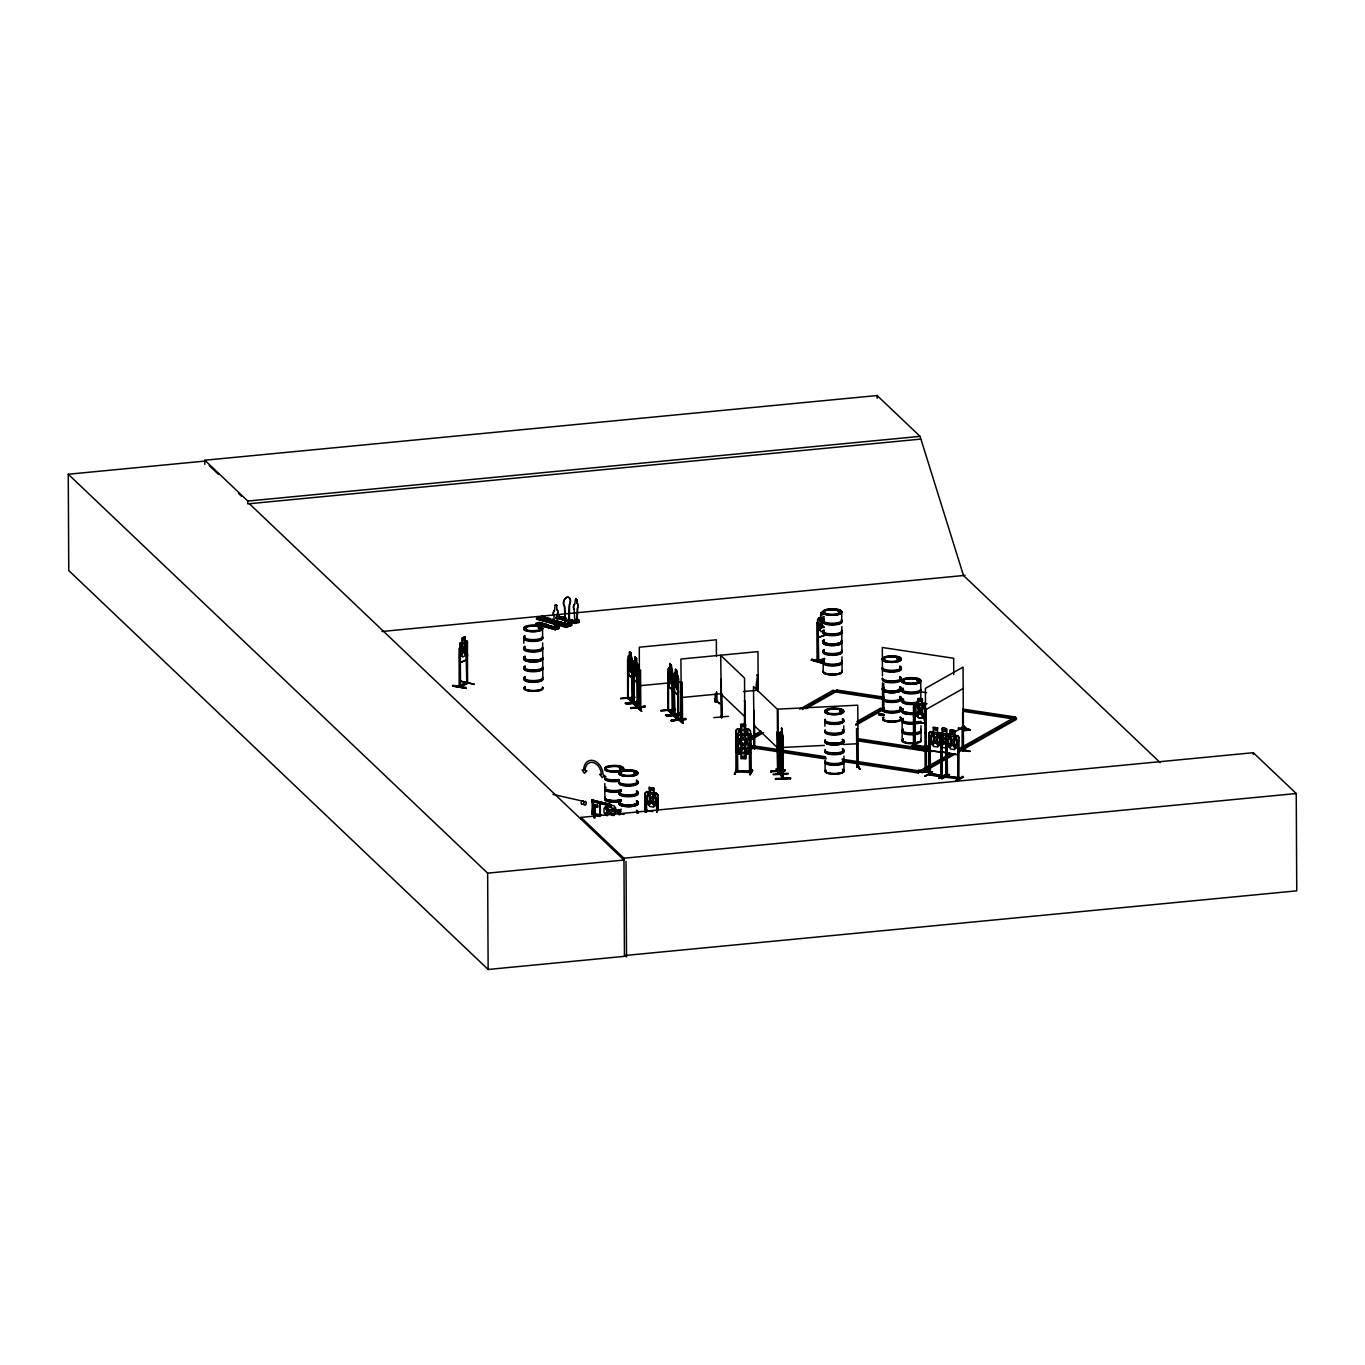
<?xml version="1.0" encoding="UTF-8"?>
<svg xmlns="http://www.w3.org/2000/svg" width="1365" height="1365" viewBox="0 0 1365 1365"><rect width="100%" height="100%" fill="white"/><g stroke="black" fill="none" stroke-linecap="round" stroke-linejoin="round"><path stroke-width="1.5" d="M568.932 623.583L565.246 624.607L564.428 606.265A5.033 3.327 -74.6 0 1 564.393 599.457A5.033 3.327 -74.6 0 1 569.29 597.904A5.033 3.327 -74.6 0 1 569.324 604.712L568.42 622.304L569.512 621.706M569.256 622.525L569.563 604.78A5.033 3.327 -74.6 0 0 569.529 597.972A5.033 3.327 -74.6 0 0 564.615 599.525A5.033 3.327 -74.6 0 0 564.649 606.333L565.468 624.675M553.934 615.427L554.088 615.461A3.361 2.235 -74.3 0 1 554.548 610.257L554.395 610.223A3.361 2.235 -74.3 0 0 553.934 615.427L554.634 627.695L556.971 626.979L557.244 614.404A3.361 2.235 -74.3 0 0 556.886 609.541L556.681 605.616M577.037 599.815L576.917 603.245A3.361 2.235 -74.3 0 1 577.429 608.142L577.156 620.734L577.566 608.193A3.361 2.235 -74.3 0 0 577.071 603.296L577.037 599.815L575.723 598.535M783.169 750.085L782.827 754.436L783.135 737.441L781.189 731.913L780.797 733.193M925.265 748.805L926.426 748.924M926.238 732.869L925.129 733.159L926.238 732.869L926.494 771.464L925.214 771.72L925.06 711.728L926.152 711.438L925.06 711.728M925.726 770.406L926.494 770.355M773.221 774.74L788.185 773.938M773.238 774.091L788.185 773.358M569.086 621.382C571.218 622.764 564.547 620.802 569.256 621.399M568.693 622.013L569.137 621.399M594.338 805.691L593.314 805.862L594.901 805.486M593.041 800.624L592.888 813.062L593.536 800.453M593.604 814.564C593.024 810.895 594.287 816.304 592.478 814.018L592.018 800.163C594.816 805.947 589.373 817.447 593.553 813.011M556.954 626.535L555.743 625.716L557.108 626.535M569.922 625.119L569.888 620.904L567.055 621.809L568.676 621.365M567.362 621.638L568.505 622.184M568.898 621.826L568.028 622.065M577.361 620.256L576.405 619.249M577.497 620L575.928 619.471L576.815 620.171M632.132 677.995L632.507 673.645L632.132 677.995L628.668 674.72L628.156 669.533L628.77 674.72M633.769 702.6L633.787 703.999L633.599 662.059L634.384 679.958L637.626 683.251L638.018 678.9L637.95 666.274L636.465 663.288L636.448 658.544L635.083 657.23M637.796 683.234L638.257 678.951M678.559 691.134L678.013 695.502L678.371 678.507L675.573 669.277L676.989 670.778L677.757 677.791L677.091 689.735L674.958 683.95L675.573 669.277L675.487 674.225M594.202 806.886L597.614 807.346L597.614 805.128L594.475 804.531L594.133 806.647M782.793 745.563L782.435 748.634L781.633 728.108L781.514 733.073L781.036 732.101M661.035 710.909L675.487 709.459L660.848 710.755M661.035 710.312L675.283 709.373M666.478 716.181L680.947 714.748M681.135 714.287L666.717 716.454M620.717 698.812L632.899 697.447M620.734 698.163L635.152 697.327M638.666 703.009L626.279 703.982M713.776 717.649L728.415 716.318M460.244 648.17L459.084 648.443L459.203 687.005L460.534 686.663L460.244 648.17L459.647 687.09L467.581 683.353L467.41 641.823L466.608 659.704L460.466 662.656C458.145 659.995 461.626 633.769 459.698 645.645M467.615 654.586L466.745 659.722L460.517 662.469M555.913 625.597C556.459 626.893 556.647 624.334 557.62 628.224M557.295 625.801L556.818 626.33M577.241 619.744L576.167 619.181M576.508 619.949L577.037 621.382M634.247 678.661L636.943 663.356M884.111 715.55C875.886 715.772 877.627 712.735 884.452 714.646L878.685 713.793M932.09 750.579L931.749 751.552L918.662 749.163M918.662 748.634L940.758 752.047L942.055 747.662L940.792 752.269L930.452 750.733L928.917 745.785M932.073 751.245L922.501 749.743M932.107 772.726L924.736 776.361L931.698 772.402M782.418 744.846L781.684 734.643L782.708 778.954L780.353 774.638C781.514 769.996 780.49 778.135 781.258 773.546M781.258 774.945L780.763 733.09L781.121 751.023L782.827 754.436M782.384 734.302L782.35 778.511L783.083 777.06M783.237 777.453L782.333 777.163M452.549 686.083C492.577 692.976 425.88 680.794 465.84 687.397L465.414 688.404M576.439 619.71L577.787 619.164L577.804 621.979M780.763 733.09L781.019 731.93M629.572 651.992C633.172 656.787 631.722 665.949 631.193 672.228L629.777 670.932L629.009 666.444L629.675 651.77L631.091 653.272L629.47 651.788L629.538 656.736L628.548 655.814L629.589 656.719M637.421 674.395L636.704 677.484L634.589 671.699L635.254 661.957M672.143 681.271L671.443 684.36L669.311 678.576L669.993 668.85C669.26 656.497 671.188 669.208 668.321 668.935L667.98 710.517L668.782 709.032L668.714 710.431L673.013 714.612L672.86 694.29M631.893 669.14L631.176 672.245L629.06 666.444M631.21 668.441L631.125 659.585L630.238 663.322C628.634 644.877 628.105 680.197 630.221 665.403L631.551 671.222L630.528 664.67L631.449 660.114L629.709 658.305M822.89 662.281L811.765 659.329L822.907 662.281L822.344 663.271L811.305 660.165M657.043 810.81L658.118 807.909M926.289 720.311L925.436 723.45L915.113 721.914L913.595 716.949L913.765 704.255L915.198 702.924L925.709 704.442M958.998 750.238L957.735 754.845L959.134 750.289M466.949 654.825L466.83 683.677L466.216 655.166M525.269 629.794C527.794 629.316 523.75 629.64 525.832 628.924M525.44 629.538L526.054 629.094M539.021 627.661L540.199 628.002M540.318 627.49L540.386 628.446M606.538 769.724L607.391 769.945L606.248 769.621M606.777 769.945L607.288 769.553M622.372 768.444L619.983 768.614L620.427 767.761M620.102 774.33L621.16 773.631M621.621 774.365L620.529 773.665M619.915 768.785L622.201 768.666L621.672 767.847M620.324 774.433L621.638 774.091M621.689 774.296L620.853 774.006M634.844 772.436L633.684 772.914L634.52 773.102M634.384 773.051L634.657 772.181M634.879 772.641L636.158 772.385M635.408 773.153L636.5 772.709L634.708 772.471M824.562 612.919L825.603 613.243L824.665 612.902M825.245 613.397L824.05 613.039M824.221 643.29L825.791 643.478M825.228 642.864L824.665 642.864M825.706 643.325L824.579 643.7M840.055 611.929L838.366 612.202L838.4 611.162M838.571 611.111L840.448 611.674L839.321 612.083M826.61 712.257L826.781 712.786M827.139 712.308L826.866 712.649M827.139 711.933L826.286 712.018L827.258 712.223M883.872 660.046L884.878 660.421M884.725 659.756L884.162 659.619M884.162 660.148L885.083 660.319L883.718 660.455M897.129 659.022L898.255 658.169M899.399 658.339L898.477 658.459M904.176 681.425L903.05 682.108L904.244 681.544M904.568 681.92L903.801 681.783M917.894 680.93L917.809 679.924M919.515 680.743L917.399 681.033M735.837 739.352L737.356 734.643L748.924 735.001L750.614 739.83M748.993 748.259L750.631 743.703L749.112 748.429L737.544 748.054L735.854 743.243M553.337 620.137L550.044 620.307M823.641 619.761L822.515 622.918L820.723 619.181L819.717 619.471L821.849 624.214L819.683 630.579L822.583 625.016L823.778 627.593M546.631 624.778L544.43 624.897L546.358 625.375M544.43 625.153L546.136 625.17M565.758 619.232L564.752 618.482M636.295 707.019L641.669 711.216L633.769 703.009L637.83 706.251M678.627 718.075L683.285 722.239L682.483 723.126L677.944 718.792L682.5 723.04M683.285 723.04L678.303 718.126L678.405 719.577M683.148 722.921L674.191 715.243M878.395 711.182L883.684 708.128L883.855 709.595M916.342 743.601L917.058 742.935L909.38 747.628L916.41 743.533M932.346 771.805L918.696 770.73L932.21 772.761L918.764 769.979L918.44 770.867M941.662 778.988L949.289 774.911M942.379 778.323L949.375 774.33M740.837 753.924L737.475 753.804L735.923 752.013L735.786 730.497L737.527 728.893L735.94 730.616M750.682 752.559L748.941 754.18L745.785 754.026L745.785 758.821L740.854 758.65L741.024 753.719L738.533 752.115L738.482 743.26L740.922 739.54L745.529 739.728L748.003 743.567L748.054 752.405L745.597 753.907L745.614 758.65M776.89 768.836L779.159 773.273L776.19 769.007M737.236 733.653L735.889 733.602L737.236 733.653L737.663 772.027L736.093 771.942M740.683 729.029L737.492 728.927L748.907 729.405L750.375 731.094M745.58 724.457L740.666 724.303L740.854 729.2L738.414 730.65L738.465 739.506L740.939 743.379L740.99 752.183L745.597 752.337L745.546 743.481L747.986 739.813L747.935 730.957L745.461 729.302M749.283 733.875L750.648 733.926L749.283 733.875L749.556 772.607C748.208 769.689 753.275 771.822 749.334 771.003M734.199 774.245L736.895 769.024L734.916 774.074M736.81 769.041L735.035 774.279M737.595 770.781L736.093 770.543L735.923 772.129L735.957 730.565M737.39 772.198L737.305 733.5M749.3 772.59L751.006 772.454M750.033 774.757L751.927 769.502L750.033 774.757L752.746 770.338L750.17 774.638M633.65 662.162L634.111 660.865L635.1 661.974L635.186 657.026L635.203 661.752M633.804 662.144L634.281 661.035M668.372 669.038L668.986 667.741M675.436 674.02L674.481 673.116L673.969 674.31L674.771 716.147M674.634 673.116L674.566 692.226M628.582 655.627L632.149 658.988L628.531 655.627L628.224 698.761L628.156 656.787M817.823 660.182L818.693 659.875L817.567 661.65L817.516 620.188L818.573 618.14L820.996 617.424M817.976 659.807L818.147 661.206L817.754 620.239L818.744 618.311M627.644 698.351L632.285 702.531L632.132 663.527L632.524 702.088M628.463 698.317L628.395 696.918M631.824 700.706L632.848 702.463L632.166 658.851M634.264 702.48L633.94 703.572L636.653 706.149M637.336 707.309L637.677 668.765M720.925 717.393C720.891 713.161 722.921 719.474 721.027 717.325M754.76 748.822L753.668 747.116L754.777 748.89L754.589 724.747M754.026 710.363L754.265 748.924L753.48 686.561L777.316 709.237L777.692 771.225L777.026 732.271L779.534 732.63L777.026 732.271M779.807 769.604L778.425 769.621C778.613 773.528 781.172 768.87 777.197 769.451M672.024 712.871L668.543 709.868L672.007 713.178C674.839 712.735 669.993 712.974 672.518 714.663L672.263 676.085M678.013 681.033L678.166 720.038L677.518 681.067L678.422 681.408L677.518 681.067M678.542 678.49L678.746 719.918L674.242 715.772L674.191 714.322M946.832 735.564L944.648 739.403C943.01 732.374 937.687 732.937 943.71 740.359L940.912 745.068M566.509 624.18L566.219 627.439L536.428 619.215L536.82 618.004L542.042 616.366C553.047 617.987 529.62 621.109 545.044 617.185M536.82 618.004L567.976 626.808L537.469 618.908M570.758 625.631L540.591 617.884L571.048 625.887M542.042 616.366L541.683 617.594M567.192 627.115L536.837 618.499L542.042 616.861L565.775 623.413M556.033 629.06L535.472 624.214L555.163 629.743L556.033 629.06L535.745 623.924L539.243 622.662L559.121 628.48L539.482 622.969M555.384 629.453L535.711 623.959L536.65 623.89M538.953 623.122C545.232 621.399 532.452 626.364 541.24 622.884M561.407 616.639C559.411 620.256 553.934 613.55 565.724 618.294M555.163 629.743L555.333 627.61M557.893 628.873L540.506 623.43M558.66 628.651L558.831 626.518L556.101 625.443M578.299 622.355L579.016 620.256L576.9 619.539M922.313 703.879L925.385 704.289L922.313 703.879L922.348 699.085L922.16 704.016L924.429 705.876L924.497 714.731L922.313 718.178L918.201 717.581L915.983 713.468L915.949 704.596M924.497 714.731L922.313 718.195L918.218 717.563L916 713.434M555.111 605.224L554.548 610.257M575.569 598.723L574.716 604.013A3.361 2.235 -74.3 0 0 574.255 609.217L574.119 609.182A3.361 2.235 -74.3 0 1 574.58 603.978L574.716 604.013M629.026 657.589L629.743 656.719M593.212 813.13L592.461 812.926M962.24 727.92L962.871 727.989M962.803 750.852L962.939 749.419M593.161 808.063L593.929 807.722C590.38 807.568 598.177 808.097 593.997 807.227M645.133 812.312L645.15 793.048L646.737 791.581C653.101 795.949 647.556 779.21 649.552 792.28L647.505 793.457L647.556 802.296L649.706 806.459L653.699 807.125L655.814 803.712L655.763 794.857L653.63 792.911M645.287 793.133L646.788 791.751M750.528 752.439L748.873 754.009L737.561 753.651L736.093 751.961M925.658 746.041L926.937 746.177L926.903 747.798L913.629 745.836L913.629 704.169C920.488 704.221 914.533 695.962 922.279 699.136M937.874 734.063L939.495 732.578C946.747 735.957 937.363 723.774 946.696 728.927L946.576 733.807L946.474 729.115M913.509 704.238L915.13 702.753L917.98 703.18M933.319 731.998L930.469 731.572L928.848 733.056L929.036 774.706L942.174 776.634L942.14 735.001L940.724 733.09L937.653 732.698M930.538 731.742L929.002 733.142L929.394 774.501M945.928 735.718L947.464 734.319M811.765 659.329L811.254 660.285M780.712 774.023L783.169 777.112M781.633 728.108L782.947 737.458L783.22 778.92L783.322 777.47M536.786 618.806L567.294 627.081M571.679 625.358L571.713 622.542L571.321 624.675L566.919 626.057L566.919 624.061L542.059 617.116M575.501 623.225L576.218 622.986M578.794 622.423L568.488 619.591M579.255 622.286L569.205 619.181M858.21 765.731C854.234 766.157 859.677 765.048 858.312 767.284L857.749 705.193L777.982 709.135L778.255 771.157M962.274 749.317L969.986 751.415L962.223 750.767L962.223 726.692M459.237 686.902L467.171 683.165L467.547 681.903M524.843 629.521L526.105 629.06M540.762 627.644L539.602 628.429M605.992 769.587L606.743 769.724M607.391 769.945L606.316 769.911M621.382 768.222L620.597 767.71M620.085 774.211L621.126 773.836M838.076 611.435L840.055 611.401L838.656 611.281M885.1 660.25L884.554 660.182M826.49 712.274L827.48 712.428M826.525 711.916L826.985 712.12M897.095 658.8L899.535 658.476M897.982 658.476L899.859 658.817M903.033 681.971L904.227 681.476M550.027 620.444L553.337 620.529M641.055 707.599L641.004 709.049L640.782 707.667M681.169 720.771L682.688 720.839L682.671 719.44M716.779 701.764L715.175 701.678L716.659 701.576M593.058 807.978L594.406 808.251L594.457 816.287M884.025 707.991L882.507 708.025L882.592 709.459L882.507 683.268M880.783 709.578L884.366 707.531M878.958 711.199L884.281 708.111M913.56 745.87L913.663 707.155L914.874 707.343L915.215 745.887L914.874 707.343M926.016 747.44L925.607 708.93M913.577 716.983L915.13 721.897L925.538 723.399L917.348 703.06M962.615 712.325L962.735 750.886L962.854 726.317M930.469 731.572L940.656 733.244L941.918 735.087M937.619 727.954L937.499 732.834L939.785 734.694L939.837 743.55L937.653 747.013L933.541 746.399L931.322 742.27L931.271 733.432L933.472 732.169M915.215 744.454L913.475 744.403L914.977 744.625M917.092 742.935L910.028 747.525M929.002 735.974L930.213 736.162L930.316 774.842L929.992 773.426C924.412 775.832 941.492 775.559 942.345 776.463M909.943 747.611L917.007 743.515M930.213 736.162L930.316 774.842M942.055 735.035L941.901 776.617L941.935 775.201L940.826 775.047L940.758 776.395L940.69 737.885L940.997 776.463M918.321 749.556L918.713 748.532M925.794 746.058L926.903 746.399M925.419 746.587L914.977 745.034M927.159 747.662L927.074 746.211L926.596 747.781M941.901 738.073L940.69 737.885M930.521 750.682L928.985 745.751L923.542 749.743L928.968 746.655M929.463 746.74L924.224 749.743L929.514 746.809M950.177 734.609L950.228 729.831L954.63 730.48L954.664 735.223M958.145 778.852L957.889 740.325L957.838 778.988L959.424 779.023L945.843 777.248L945.945 738.55M925.692 711.37L926.426 750.033M962.888 728.944L963.434 729.115M946.918 738.875L947.498 777.282L947.498 775.849L945.757 775.815M957.667 735.667L959.083 737.578L957.667 735.667L947.327 734.182L945.791 735.633L945.774 777.231M965.055 729.251L970.31 729.729L966.437 729.098M958.844 740.649L957.633 740.461M947.464 753.258L945.928 748.327L947.395 753.309L957.803 754.794M928.814 773.221L930.555 773.273M932.432 771.754L924.788 776.344M932.21 772.761L924.156 771.822M940.758 774.996L942.328 775.03M938.984 777.828L945.979 774.433M938.984 778.357L946.576 774.569L938.881 778.545M945.757 775.798L947.498 777.248M957.94 777.828L947.259 776.412M947.498 776.275L959.424 777.623L959.185 778.988M955.91 780.405L962.82 776.327L963.536 777.197L956.507 781.121M915.932 704.613L918.133 703.35M940.229 734.472L942.413 733.227L942.311 728.262M749.846 737.339L760.919 731.094M799.668 709.186L832.872 690.4L883.735 698.095M751.706 737.51L757.234 734.37M808.899 705.176L819.956 698.914M823.658 696.832L827.344 694.734M750.614 738.772L761.67 732.527M802.262 709.578L836.847 690.025L883.001 697.003M750.614 739.984L763.53 732.681M805.964 708.691L836.847 691.236L836.847 690.025M856.776 721.658L880.306 708.35L882.899 708.759L855.77 724.098M858.602 721.829L867.645 716.727M871.262 714.68L874.88 712.632M855.77 725.293L882.916 709.954L882.745 683.131M925.487 709.817L963.11 688.54M946.645 733.722L949.716 734.131M857.305 739.574L923.678 749.607L925.043 748.839L858.67 738.806M925.675 748.344L929.258 746.331M948.982 735.172L963.315 727.067M857.305 740.786L923.678 750.818L925.06 750.033M949.784 753.292L939.478 751.74L949.75 753.071M842.836 760.322L918.372 771.737L951.115 753.241M958.486 749.061L1015.202 717L1015.219 718.195L1013.837 718.98L963.485 711.353M842.836 761.516L918.389 772.948L919.754 770.969M927.142 768L930.828 765.919M934.513 763.82L945.587 757.575M965.874 746.092L976.948 739.83M980.633 737.748L984.319 735.667M988.021 733.585L991.707 731.486M997.235 728.364L1000.92 726.282M842.103 759.23L922.348 771.361L953.708 753.634M959.254 750.494L1016.43 718.161L1016.447 719.372L959.254 751.706M907.162 770.269L922.365 772.556L955.568 753.787M646.737 791.581L656.616 793.423L658.049 795.198L658.118 810.298M653.596 788.168L649.535 787.537L653.75 788.032L653.767 792.775L656.599 793.321M645.15 793.048L645.389 812.192M646.481 796.153L645.048 796.102L646.481 796.153L646.566 812.38M658.049 795.198L657.845 810.435M656.616 798.064L658.049 798.133L656.616 798.064L656.684 812.26M645.218 805.777L646.891 810.554M645.304 805.725L646.703 810.742L652.777 811.561M856.845 765.97L856.981 767.403L856.742 765.782M858.227 767.13L856.862 767.181M856.725 767.198L858.073 767.13M817.277 661.479L817.089 622.969L818.01 622.679L818.71 661.274M555.231 604.934L556.698 605.309M464.782 641.413L464.902 636.687L462.138 637.933L462.257 642.779M464.817 636.892L462.377 638.069L462.394 642.813L461.097 645.014L461.148 653.869L462.462 657.026L464.919 655.848L466.199 651.429L464.902 636.687M464.697 641.601L466.472 640.595L467.325 641.925M466.574 640.799L460.568 643.683L462.172 642.659M466.165 645.031L466.881 644.672M473.826 684.36L460.961 681.254L474.252 684.07M459.647 685.691L466.284 682.585M466.728 682.671L460.073 685.571M628.685 697.259L628.19 698.709M633.275 703.538L641.669 711.216M721.983 717.649L721.812 693.574M777.18 770.747L779.859 771.174M668.048 710.414L672.467 714.612L672.109 672.416L671.392 665.284L669.925 663.902M674.685 716.147L674.037 677.245L674.105 716.25L673.679 714.373M677.705 718.195L674.685 715.209M539.67 628.019C542.707 627.371 536.377 627.559 540.233 627.781M620.648 767.744L619.505 768.597L621.911 768.58M903.203 681.988L904.278 682.227M839.919 710.892L842 710.858L841.028 711.319M918.986 680.316L918.116 680.452M925.897 769.928L925.726 771.805L925.402 688.387L963.042 667.11L963.502 750.545M544.584 624.999L546.512 624.982M459.92 685.213L459.937 686.629M459.886 687.022L459.868 662.281M594.475 804.531L594.202 817.754M597.614 805.128L597.358 807.432L594.492 806.732M595.294 807.943L592.922 808.012M611.315 804.685L592.018 800.009L611.315 804.685L611.332 805.981L592.359 801.357M600.242 815.059L600.071 803.968L603.944 803.388L614.114 805.879L615.479 807.722L615.393 814.018M615.479 807.722L615.496 810.947M607.067 815.826L604.013 812.721L603.995 808.285L607.015 806.664L614.096 808.387L615.376 811.066L619.3 811.868L615.393 810.981M824.341 630.749L821.184 631.773L819.478 628.531L820.86 612.663L824.221 611.571M820.979 612.697L824.341 611.605M818.625 618.277L824.255 616.536M824.272 618.106L821.116 619.13L821.167 627.985L824.306 626.962M818.403 622.781L817.089 622.969M824.665 635.237L818.642 637.267L824.699 635.373M824.699 658.322L818.693 660.268M817.277 661.496L824.324 659.227M817.737 661.615L824.699 659.329M547.058 617.748L541.854 619.898L547.058 617.748L550.078 618.584L544.874 620.717L550.078 618.584M554.036 620.7L550.556 622.304L554.036 621.194M568.71 624.214L563.506 625.87L563.899 623.225L563.916 625.238M634.281 703.948L633.616 664.994L633.531 703.931M535.728 623.413L539.243 622.321M559.428 616.076L555.913 617.168L564.974 620.051M565.332 618.243L559.394 616.4L555.913 617.492L576.405 623.157L568.369 620.597M542.57 623.259L539.056 624.692L542.57 623.259L544.55 624.163L541.052 625.255L544.55 623.822M562.738 617.014L559.24 618.43L562.738 617.014L564.735 617.901L561.22 618.993L564.735 617.577M546.324 624.317L542.809 625.75L546.324 624.317L548.303 625.221L544.806 626.313L548.303 624.88M566.492 618.072L562.994 619.488M558.831 626.518L558.575 627.934L555.606 628.856L555.589 627.525M574.665 621.416L577.156 620.734M576.883 620.068L579.016 620.256M573.522 622.457L573.505 620.785L575.774 622.611L578.743 621.689L578.743 620.341M558.848 628.19L555.64 629.572M682.688 719.833C679.07 719.662 683.37 718.331 682.534 720.857L682.176 682.176L680.879 682.312L681.084 720.993L682.534 720.857M736.196 771.959L750.852 772.454L750.562 730.992L748.993 729.251L745.614 729.2L745.597 724.406M897.778 658.22L899.16 658.374M897.232 658.868L899.535 659.005M917.86 680.47L919.106 680.162L918.56 680.896M619.829 768.171L621.911 768.137M619.608 768.427L620.427 768.256M636.141 773L635.169 773.17M947.259 776.02L947.054 777.436M959.117 777.811L958.844 779.193L959.083 737.578M640.782 709.066L640.56 670.351L639.247 670.471L639.468 709.169L639.298 647.215L716.352 639.793L716.437 656.019M715.328 700.279L716.659 700.177M539.636 627.473L538.475 628.105L539.482 628.446M539.636 627.968L538.441 628.224L539.96 628.634M540.335 628.6L541.325 628.292L540.523 627.525M898.801 659.176L899.825 658.613M919.327 680.418L916.666 680.572L917.468 680.879M841.301 710.994L840.14 711.267M606.214 769.638L607.22 769.655M621.331 774.057L620.495 774.177M883.855 708.196L883.633 708.213A9.572 2.832 -0.3 0 0 892.403 712.479A9.572 2.832 -0.3 0 0 900.132 708.111M882.882 709.288L884.042 709.408L882.745 709.459M913.731 745.665L927.159 747.645M914.772 746.024L914.618 744.625M957.94 777.436L958.264 778.852M779.603 771.191L779.449 732.476M631.125 653.17L632.541 673.713M629.487 656.531L632.404 677.04M627.576 659.807L628.48 660.131L627.576 659.807L627.661 698.385M634.025 665.386L633.121 665.045M756.637 675.01C759.196 673.116 754.538 686.476 756.858 689.598M631.773 701.064L632.268 700.603M638.666 702.207L625.324 703.214L637.711 701.286M625.579 703.419L637.711 701.832M625.324 703.214L637.916 702.122M626.057 703.982L638.632 702.77M637.318 706.302C639.349 706.063 636.022 705.193 638.411 707.667L638.189 666.239L637.677 664.107L634.111 660.865M630.903 707.701L645.321 706.336L630.92 708.367M641.072 709.015L639.793 709.169M639.622 709.152L640.919 709.032M744.386 725.839L744.761 701.047L745.324 730.292M745.171 701.422L744.249 701.098M750.886 747.969L761.226 747.73M750.665 748.464L758.923 747.611M750.289 748.805L759.128 747.696M770.73 771.106L785.182 769.792C786.342 774.74 768.324 768.853 770.986 772.112M770.73 771.908L785.182 770.321M204.852 464.424L204.835 460.227L877.132 395.526L920.061 436.356L963.502 575.518L1160.096 762.523M624.453 955.551L1296.75 890.85L1296.238 793.526L1253.309 752.695L581.012 817.396L623.942 858.227L624.453 956.353L488.141 969.474L68.762 570.553L68.25 474.235L204.562 461.114M204.835 460.227L247.765 501.057L920.061 436.356M920.078 439.172L247.782 503.873L247.765 501.057M381.927 631.5L965.089 575.365M636.5 658.425L637.591 707.701M668.321 668.935L669.106 686.714L672.484 689.922M672.416 670.983L672.706 677.364L671.171 665.42M668.304 710.807L668.389 671.87L668.458 710.875M668.799 672.263L667.894 671.921M634.384 679.958L637.626 683.251M674.447 677.637L673.542 677.296M668.56 681.647L668.918 686.851L672.518 690.11M639.485 685.742L668.645 682.944M676.989 682.142L681.152 681.732M681.118 697.566L720.686 693.761M743.584 691.56L758.172 690.161M680.009 713.23L665.54 715.328L680.231 714.134L679.992 713.144L680.231 714.168M665.54 715.328L680.043 713.895M671.188 719.901L685.639 718.519L685.878 719.543L671.188 720.703L685.674 718.604M671.188 720.703L685.708 719.27L671.443 720.908M967.393 729.098L964.594 729.371L964.594 730.582L967.41 730.309L967.393 729.098L962.939 724.849M623.942 858.227L1296.238 793.526M68.25 474.235L487.646 873.156L623.959 860.035L249.351 503.719M917.69 680.111L918.713 680.128M716.318 700.16L716.676 701.729L716.625 692.089M715.567 700.484L715.294 701.9L715.055 700.33M840.959 710.431L839.765 711.404L841.898 711.182M634.742 772.334L635.834 772.181M857.083 764.195L859.643 769.297L857.186 764.264L857.92 764.963M778.187 747.662L824.358 745.392M843.246 744.454L857.937 743.72M782.196 729.575L781.462 728.125M780.285 736.059L780.626 775.03M780.831 745.819L781.121 751.023L782.998 754.418M775.508 779.21L790.437 777.777L790.557 778.818M790.454 777.862L775.491 778.545M750.614 772.624L750.648 733.926M858.056 765.731L858.022 767.335M856.964 767.369L856.52 728.671L857.868 728.603M898.562 659.039L897.385 658.954M841.045 711.421L839.85 711.233M565.758 618.959L564.649 618.72M740.82 724.457L745.444 724.559M744.625 725.327L741.673 725.225L741.673 726.811L744.642 726.897M737.458 734.848L748.805 735.155M740.939 743.345L745.546 743.515M735.923 770.73L737.492 770.628M569.478 621.826L575.313 623.515L575.501 621.348M913.868 745.648L914.072 744.266M958.247 777.453L959.185 777.589M903.442 682.056L904.227 681.8M632.166 702.48L632.114 701.047L628.224 697.754M637.711 706.319L638.069 707.326M922.365 699.102L917.877 698.488L918.048 703.402M918.85 699.511L921.477 699.904L921.494 701.491L918.85 701.098L918.85 699.511L921.477 699.921M915.113 702.975L925.316 704.425M918.133 704.937L922.245 705.551L922.296 714.407L918.184 713.793L918.15 704.92L922.245 705.551M913.424 707.309L914.635 707.48M925.351 709.083L926.562 709.254M878.616 714.543L884.469 715.448M966.079 728.603L969.918 729.985M958.503 728.108L962.342 728.688M966.13 729.183L970.31 729.763M958.111 728.228L963.366 729.046M937.704 727.903L933.216 727.306L933.387 732.22M933.37 727.477L937.55 728.04M945.706 738.687L947.156 738.738M962.359 750.033L970.379 751.194M946.013 775.849L947.412 775.815M899.313 688.557L903.511 689.189M920.3 691.714L926.596 692.669M918.85 701.081L921.494 701.491M899.791 699.545L903.988 700.177M922.876 703.026L927.074 703.675M962.752 709.066L1015.202 717M962.752 710.261L1016.43 718.161M883.735 699.307L832.872 691.611L832.872 690.4M918.184 713.776L922.296 714.39M939.478 732.783L949.648 734.268M946.576 748.071L942.481 747.457L941.014 744.71M749.777 745.273L825.313 756.688M750.511 746.365L826.047 757.78M753.975 747.099L758.172 747.73M762.37 748.378L768.666 749.317M772.863 749.965L777.06 750.596M789.653 752.49L795.949 753.446M800.146 754.077L812.738 755.988M816.935 756.62L823.232 757.575M844.218 760.749L848.416 761.38M852.613 762.011L867.304 764.229M871.484 764.878L875.682 765.509M879.879 766.14L894.57 768.359M898.767 768.99L902.965 769.638M750.511 747.559L826.047 758.991M646.703 810.742L650.798 811.373M460.466 662.656L459.715 658.271M452.6 685.998L465.857 688.199M639.605 707.753L639.298 709.015M941.048 745.665L942.191 745.717L944.58 741.502L946.918 746.297M552.962 794.379L583.469 801.323M592.359 799.89L593.485 800.163M592.035 801.613L593.093 801.613M617.27 812.329L618.55 812.636M592.922 807.602L595.157 807.961L595.004 817.959M592.086 812.857L601.914 815.212M600.02 816.048L592.052 814.188L599.679 816.168M779.654 771.003L779.893 770.15M555.845 604.746L556.818 605.668M569.888 620.904L569.649 625.051M568.301 621.399L568.335 625.614M540.95 617.475L571.713 625.051L566.97 627.132M539.823 618.737L567.567 626.381M556.886 609.541L556.732 609.49A3.361 2.235 -74.3 0 1 557.244 614.404L557.398 614.438M577.787 619.164L577.634 621.928M576.764 621.126L578.743 621.689M568.523 619.386L579.306 622.218L575.808 623.31L555.879 617.697M558.695 616.826L565.11 618.533M558.456 617.082L564.428 618.737M568.25 619.846L578.624 622.44M555.64 617.97L565.537 620.734M719.116 703.026L719.833 703.692L714.458 698.726L719.15 703.623M824.579 642.983L825.398 642.915M917.212 680.657L917.058 680.197M857.92 764.929L860.274 769.365M777.572 771.174L777.521 769.741M672.672 712.82L672.757 714.219M923.576 748.941L923.678 750.818M632.029 701.047L628.719 697.703M677.91 718.553L678.115 719.986L673.628 715.891M922.228 703.965L924.446 705.876M721.249 679.19L721.488 717.751L720.703 655.388L744.539 678.064L744.812 730.343M752.422 739.216L752.405 738.601M629.93 652.999L630.835 655.422L629.982 654.569M640.56 670.351L639.247 670.471M632.132 663.527L631.62 663.578M629.76 667.144L631.159 668.441L629.794 667.144L629.76 658.288L631.125 659.585M632.251 677.791L628.651 674.617M628.275 698.283L631.091 700.91M624.999 955.5L626.535 956.933L626.023 861.417M962.939 726.061L967.41 730.309M961.625 727.733L964.594 730.582M720.908 693.915L744.744 716.591M753.685 725.088L777.521 747.764M669.754 663.919L671.341 665.403M671.102 665.966L670.215 665.13L671.102 667.536M676.75 671.341L675.863 670.505L676.75 672.911M668.833 667.758L672.382 671.119M674.481 673.116L678.03 676.494M674.754 692.089L678.132 695.297M674.6 692.106L678.166 695.485M635.032 657.026L636.602 658.527M636.363 659.09L635.476 658.237L636.38 660.66M631.978 659.005L630.954 658.032L631.859 660.302M209.203 465.533L218.468 474.338M238.551 493.447L241.639 496.382M612.288 815.519L609.626 812.926C604.917 818.3 602.852 812.09 608.824 811.783C603.364 808.848 603.808 802.808 609.643 810.981C614.114 806.05 616.212 811.561 610.513 812.124L614.045 815.605M466.472 640.595L467.461 641.96M656.531 793.457L657.828 795.283M776.907 768.768L779.364 773.375M776.804 768.87L779.159 773.273M776.258 768.904L778.613 773.307M781.787 729.354L782.23 730.224M781.787 730.923L782.23 731.794M781.224 774.006L782.964 777.436M736.025 743.208L737.663 747.901M576.422 619.3L576.559 622.269M817.686 632.831L818.761 637.301M645.321 706.865L630.937 708.418L645.287 706.234M574.119 609.182L574.819 621.45M1253.309 752.695L1253.326 754.487M1013.837 717.768L1013.837 718.98M953.76 674.498L953.674 658.271L882.319 647.488L882.473 675.88M946.013 735.684L946.082 748.31M922.348 771.361L922.365 772.556M920.761 680.623L920.778 689.154A9.418 2.781 -0.3 0 1 909.295 692.038A9.418 2.781 -0.3 0 1 903.05 688.045M920.846 699.784L920.795 690.946A9.436 2.798 -0.3 0 1 909.295 693.829A9.436 2.798 -0.3 0 1 903.033 689.837M921 725.668L921 730.087M921.034 731.879L921.068 740.41M918.372 771.737L918.389 772.948M902.111 721.539L902.163 730.394M902.163 732.169L902.214 740.7M883.718 683.456L883.837 706.132M880.306 708.35L880.306 709.561M877.132 395.526L877.149 398.324M843.741 725.89L843.758 730.309M843.911 756.193L843.911 760.612M843.945 762.387L843.98 770.918M841.727 611.793L841.744 620.324M841.813 626.535L841.813 630.954M841.83 632.729L841.881 641.26M841.881 642.096L841.915 650.627M841.966 656.821L841.966 661.257M842 663.032L842.034 671.563M835.465 690.792L835.482 692.004M824.87 721.761L824.904 726.197M825.125 771.225L825.074 762.694A9.418 2.781 -0.3 0 0 837.291 765.185A9.418 2.781 -0.3 0 0 842.478 761.022M823.163 663.339L823.18 671.87M758.172 691.543L757.967 651.617L680.913 659.039L681.425 721.01M757.933 674.89L758.019 691.39M745.529 739.728L745.478 730.872L740.871 730.736L740.922 739.574M716.471 691.936L716.574 701.798M715.175 694.12L715.226 701.883M656.872 797.928L656.957 812.124M653.664 788.083L653.545 792.963M646.208 796.29L646.293 810.486M619.164 812.004L619.181 814.956M610.974 804.804L610.991 806.101L591.932 801.357L591.966 800.334M604.814 783.476L604.832 787.912M604.849 789.687L604.883 798.218M600.31 804.07L600.361 814.973M593.963 808.268L593.98 817.754M593.587 805.76L593.604 807.363M581.012 817.396L581.029 819.205M576.712 619.505L576.73 622.304M575.774 621.263L575.774 622.611M557.432 625.375L557.449 628.19M553.61 628.292L553.61 626.962L553.337 628.719M542.57 628.173L542.605 636.704A9.418 2.781 -0.3 0 1 531.104 639.571A9.418 2.781 -0.3 0 1 524.86 635.595M542.656 642.915L542.656 647.334A9.436 2.798 -0.3 0 1 531.156 650.218A9.436 2.798 -0.3 0 1 524.911 646.225M542.809 677.637L542.775 668.782A9.436 2.798 -0.3 0 1 531.275 671.665A9.436 2.798 -0.3 0 1 525.013 667.673M523.768 638.786L523.819 643.205M487.646 873.156L488.141 969.474M466.608 645.099L466.728 683.677M583.469 803.132A1.894 1.16 -76.3 0 1 581.558 804.19A1.894 1.16 -76.3 0 1 581.797 801.255A1.894 1.16 -76.3 0 1 583.589 801.716M841.403 632.012A9.418 2.781 -0.3 0 1 831.541 635.663A9.418 2.781 -0.3 0 1 824.085 631.62M841.54 631.381A9.572 2.832 -0.3 0 1 831.524 635.083A9.572 2.832 -0.3 0 1 823.948 630.988M841.454 640.902A9.418 2.781 -0.3 0 1 831.592 644.553A9.418 2.781 -0.3 0 1 824.136 640.509M841.488 640.543A9.453 2.798 -0.3 0 1 831.575 644.212A9.453 2.798 -0.3 0 1 824.102 640.151M841.488 620.751A9.572 2.832 -0.3 0 1 831.473 624.453A9.572 2.832 -0.3 0 1 823.897 620.358M841.42 630.238A9.436 2.798 -0.3 0 1 831.524 633.889A9.436 2.798 -0.3 0 1 824.05 629.845M841.369 621.382A9.436 2.798 -0.3 0 1 831.473 625.034A9.436 2.798 -0.3 0 1 824.016 620.99M841.54 630.835A9.572 2.832 -0.3 0 1 831.524 634.537A9.572 2.832 -0.3 0 1 823.948 630.442M841.488 620.205A9.572 2.832 -0.3 0 1 831.456 623.907A9.572 2.832 -0.3 0 1 823.88 619.812M841.335 619.608A9.418 2.781 -0.3 0 1 831.473 623.242A9.418 2.781 -0.3 0 1 824.016 619.215M841.557 662.315A9.418 2.781 -0.3 0 1 832.923 665.966A9.418 2.781 -0.3 0 1 823.385 662.605M841.71 661.684A9.572 2.832 -0.3 0 1 831.677 665.386A9.572 2.832 -0.3 0 1 824.102 661.291M823.436 671.495A9.418 2.781 -0.3 0 0 832.974 674.856A9.418 2.781 -0.3 0 0 841.608 671.256A9.418 2.781 -0.3 0 1 832.974 674.856A9.418 2.781 -0.3 0 1 823.436 671.546M841.488 641.328A9.453 2.798 -0.3 0 1 831.592 644.997A9.453 2.798 -0.3 0 1 824.102 640.936M841.642 651.054A9.572 2.832 -0.3 0 1 831.626 654.756A9.572 2.832 -0.3 0 1 824.05 650.661M841.574 660.541A9.436 2.798 -0.3 0 1 832.923 664.192A9.436 2.798 -0.3 0 1 823.368 660.831M841.523 651.685A9.436 2.798 -0.3 0 1 831.643 655.337A9.436 2.798 -0.3 0 1 824.17 651.293M841.693 661.138A9.572 2.832 -0.3 0 1 831.677 664.84A9.572 2.832 -0.3 0 1 824.102 660.745M841.642 650.508A9.572 2.832 -0.3 0 1 831.626 654.21A9.572 2.832 -0.3 0 1 824.05 650.115M841.505 649.911A9.418 2.781 -0.3 0 1 831.626 653.545A9.418 2.781 -0.3 0 1 824.17 649.518M899.859 678.439A9.418 2.781 -0.3 0 1 894.672 682.619A9.418 2.781 -0.3 0 1 882.473 680.111M899.979 677.808A9.572 2.832 -0.3 0 1 893.495 682.125A9.572 2.832 -0.3 0 1 882.558 678.763M899.893 687.329A9.418 2.781 -0.3 0 1 892.283 691.628A9.418 2.781 -0.3 0 1 883.599 687.585M899.927 686.97A9.453 2.798 -0.3 0 1 892.283 691.287A9.453 2.798 -0.3 0 1 883.565 687.243M899.927 667.178A9.572 2.832 -0.3 0 1 893.427 671.495A9.572 2.832 -0.3 0 1 882.49 668.133M899.859 676.665A9.436 2.798 -0.3 0 1 894.655 680.828A9.436 2.798 -0.3 0 1 882.438 678.337M899.808 667.809A9.436 2.798 -0.3 0 1 894.621 671.99A9.436 2.798 -0.3 0 1 882.404 669.481M899.979 677.262A9.572 2.832 -0.3 0 1 893.495 681.579A9.572 2.832 -0.3 0 1 882.558 678.217M899.91 666.632A9.572 2.832 -0.3 0 1 893.427 670.949A9.572 2.832 -0.3 0 1 882.49 667.587M899.791 666.035A9.418 2.781 -0.3 0 1 894.604 670.198A9.418 2.781 -0.3 0 1 882.404 667.707M900.013 708.742A9.418 2.781 -0.3 0 1 892.403 713.042A9.418 2.781 -0.3 0 1 883.718 708.998M899.91 688.318A9.418 2.781 -0.3 0 1 892.301 692.618A9.418 2.781 -0.3 0 1 883.616 688.591A9.367 2.764 -0.3 0 0 892.301 692.618A9.367 2.764 -0.3 0 0 899.876 688.335A9.401 2.781 -0.3 0 1 892.301 692.601A9.401 2.781 -0.3 0 1 883.633 688.574M899.927 687.789A9.453 2.798 -0.3 0 1 892.301 692.106A9.453 2.798 -0.3 0 1 883.582 688.062M900.081 697.464A9.572 2.832 -0.3 0 1 892.352 701.849A9.572 2.832 -0.3 0 1 883.53 697.737M900.013 706.951A9.436 2.798 -0.3 0 1 892.386 711.267A9.436 2.798 -0.3 0 1 883.684 707.224M899.979 698.112A9.436 2.798 -0.3 0 1 892.352 702.429A9.436 2.798 -0.3 0 1 883.65 698.368M900.132 707.548A9.572 2.832 -0.3 0 1 892.403 711.933A9.572 2.832 -0.3 0 1 883.582 707.821M900.081 696.918A9.572 2.832 -0.3 0 1 892.352 701.303A9.572 2.832 -0.3 0 1 883.513 697.191M899.945 696.338A9.418 2.781 -0.3 0 1 892.335 700.637A9.418 2.781 -0.3 0 1 883.65 696.594M843.348 731.384A9.418 2.781 -0.3 0 1 834.715 735.018A9.418 2.781 -0.3 0 1 825.177 731.674M842.444 730.087A9.572 2.832 -0.3 0 1 835.96 734.404A9.572 2.832 -0.3 0 1 825.023 731.043M842.359 739.608A9.418 2.781 -0.3 0 1 835.977 743.874A9.418 2.781 -0.3 0 1 825.211 740.564M842.393 739.25A9.453 2.798 -0.3 0 1 835.994 743.533A9.453 2.798 -0.3 0 1 825.177 740.205M842.393 719.457A9.572 2.832 -0.3 0 1 835.909 723.774A9.572 2.832 -0.3 0 1 824.972 720.413M843.348 729.593A9.436 2.798 -0.3 0 1 838.281 732.971A9.436 2.798 -0.3 0 1 826.354 731.981M825.33 731.333A9.436 2.798 -0.3 0 1 825.143 729.883M843.314 720.737A9.436 2.798 -0.3 0 1 834.663 724.406A9.436 2.798 -0.3 0 1 825.091 721.044M842.444 729.541A9.572 2.832 -0.3 0 1 835.96 733.858A9.572 2.832 -0.3 0 1 825.023 730.497M842.376 718.911A9.572 2.832 -0.3 0 1 835.892 723.228A9.572 2.832 -0.3 0 1 824.955 719.867M843.28 718.963A9.418 2.781 -0.3 0 1 834.646 722.614A9.418 2.781 -0.3 0 1 825.108 719.253M842.597 760.373A9.572 2.832 -0.3 0 1 836.114 764.707A9.572 2.832 -0.3 0 1 825.177 761.346M842.529 769.911A9.418 2.781 -0.3 0 1 834.919 774.211A9.418 2.781 -0.3 0 1 826.235 770.167M843.399 741.263A9.418 2.781 -0.3 0 1 834.766 744.898A9.418 2.781 -0.3 0 1 825.228 741.553M842.546 769.57A9.453 2.798 -0.3 0 1 836.148 773.853A9.453 2.798 -0.3 0 1 825.33 770.525M842.393 740.035A9.453 2.798 -0.3 0 1 835.994 744.3A9.453 2.798 -0.3 0 1 825.177 740.99M842.546 749.743A9.572 2.832 -0.3 0 1 836.062 754.077A9.572 2.832 -0.3 0 1 825.125 750.716M842.478 759.23A9.436 2.798 -0.3 0 1 837.291 763.41A9.436 2.798 -0.3 0 1 825.074 760.919M842.444 750.392A9.436 2.798 -0.3 0 1 836.045 754.657A9.436 2.798 -0.3 0 1 825.262 751.347M842.597 759.827A9.572 2.832 -0.3 0 1 836.114 764.161A9.572 2.832 -0.3 0 1 825.177 760.8M842.546 749.197A9.572 2.832 -0.3 0 1 836.062 753.531A9.572 2.832 -0.3 0 1 825.125 750.17M842.41 748.617A9.418 2.781 -0.3 0 1 836.028 752.866A9.418 2.781 -0.3 0 1 825.262 749.556M843.365 741.263A9.367 2.764 -0.3 0 1 835.977 744.846A9.367 2.764 -0.3 0 1 825.04 742.27M621.177 791.393A9.418 2.781 -0.3 0 1 609.865 792.024A9.418 2.781 -0.3 0 1 605.087 788.97M621.28 790.813A9.572 2.832 -0.3 0 1 608.739 791.256A9.572 2.832 -0.3 0 1 605.804 787.639M621.212 800.282A9.418 2.781 -0.3 0 1 609.916 800.914A9.418 2.781 -0.3 0 1 605.122 797.843M621.246 799.941A9.453 2.798 -0.3 0 1 609.899 800.572A9.453 2.798 -0.3 0 1 605.087 797.501M619.3 780.661A9.572 2.832 -0.3 0 1 607.698 780.388A9.572 2.832 -0.3 0 1 605.736 777.009M621.177 789.618A9.436 2.798 -0.3 0 1 609.848 790.25A9.436 2.798 -0.3 0 1 605.053 787.178M619.232 781.241A9.436 2.798 -0.3 0 1 608.756 781.207A9.436 2.798 -0.3 0 1 605.002 778.323M621.28 790.267A9.572 2.832 -0.3 0 1 608.722 790.71A9.572 2.832 -0.3 0 1 605.804 787.093M619.3 780.115A9.572 2.832 -0.3 0 1 607.698 779.842A9.572 2.832 -0.3 0 1 605.736 776.463M619.215 779.449A9.418 2.781 -0.3 0 1 608.756 779.415A9.418 2.781 -0.3 0 1 605.019 776.548M605.139 798.849A9.418 2.781 -0.3 0 0 609.916 801.903A9.418 2.781 -0.3 0 0 621.229 801.272A9.367 2.764 -0.3 0 1 609.933 801.886A9.367 2.764 -0.3 0 1 605.173 798.849M621.246 800.76A9.453 2.798 -0.3 0 1 609.899 801.392A9.453 2.798 -0.3 0 1 605.105 798.32M619.454 810.964A9.572 2.832 -0.3 0 1 614.728 811.407M621.28 811.066A9.436 2.798 -0.3 0 1 617.151 811.851M619.454 810.418A9.572 2.832 -0.3 0 1 614.728 810.861M621.263 809.291A9.418 2.781 -0.3 0 1 614.711 810.213M636.465 792.434A9.418 2.781 -0.3 0 1 628.856 796.733A9.418 2.781 -0.3 0 1 620.171 792.69M636.585 791.785A9.572 2.832 -0.3 0 1 628.856 796.153A9.572 2.832 -0.3 0 1 620.034 792.058M636.517 801.323A9.418 2.781 -0.3 0 1 628.907 805.623A9.418 2.781 -0.3 0 1 620.222 801.579M636.534 800.965A9.453 2.798 -0.3 0 1 628.907 805.282A9.453 2.798 -0.3 0 1 620.188 801.221M636.534 781.155A9.572 2.832 -0.3 0 1 630.05 785.489A9.572 2.832 -0.3 0 1 619.113 782.128M636.465 790.642A9.436 2.798 -0.3 0 1 628.838 794.959A9.436 2.798 -0.3 0 1 620.137 790.915M636.431 781.804A9.436 2.798 -0.3 0 1 631.227 785.967A9.436 2.798 -0.3 0 1 619.01 783.476M636.585 791.239A9.572 2.832 -0.3 0 1 628.856 795.607A9.572 2.832 -0.3 0 1 620.034 791.512M636.534 780.609A9.572 2.832 -0.3 0 1 630.05 784.943A9.572 2.832 -0.3 0 1 619.113 781.582M636.397 780.012A9.418 2.781 -0.3 0 1 631.21 784.193A9.418 2.781 -0.3 0 1 619.028 781.684M636.534 801.733A9.453 2.798 -0.3 0 1 628.907 806.067A9.453 2.798 -0.3 0 1 620.188 802.006M636.551 810.315A9.418 2.781 -0.3 0 1 636.909 813.096M624.197 814.325A9.418 2.781 -0.3 0 1 620.256 810.588M620.495 814.001A9.572 2.832 -0.3 0 1 619.454 813.335M619.028 812.619A9.572 2.832 -0.3 0 1 620.137 811.185M636.687 810.912A9.572 2.832 -0.3 0 1 637.916 813.045M620.495 814.547A9.572 2.832 -0.3 0 1 619.454 813.881M619.045 813.165A9.572 2.832 -0.3 0 1 620.137 811.731M636.687 811.458A9.572 2.832 -0.3 0 1 638.155 812.857M619.403 813.045A9.436 2.798 -0.3 0 1 620.256 812.363M636.585 812.107A9.436 2.798 -0.3 0 1 637.609 812.755M524.928 648A9.418 2.781 -0.3 0 0 531.173 651.992A9.418 2.781 -0.3 0 0 542.673 649.109L542.724 657.64A9.453 2.798 -0.3 0 1 531.207 660.541A9.453 2.798 -0.3 0 1 524.945 656.531M542.4 647.778A9.572 2.832 -0.3 0 1 532.367 651.463A9.572 2.832 -0.3 0 1 524.791 647.368M542.707 658.049A9.418 2.781 -0.3 0 1 531.224 660.916A9.418 2.781 -0.3 0 1 524.979 656.94M542.707 657.418A9.418 2.781 -0.3 0 1 531.207 660.285A9.418 2.781 -0.3 0 1 524.979 656.309M542.332 637.131A9.572 2.832 -0.3 0 1 532.316 640.833A9.572 2.832 -0.3 0 1 524.74 636.738M542.639 638.479A9.436 2.798 -0.3 0 1 531.104 641.362A9.436 2.798 -0.3 0 1 524.86 637.37M542.383 647.215A9.572 2.832 -0.3 0 1 532.367 650.917A9.572 2.832 -0.3 0 1 524.791 646.822M542.332 636.585A9.572 2.832 -0.3 0 1 532.316 640.287A9.572 2.832 -0.3 0 1 524.74 636.192M542.673 657.418A9.367 2.764 -0.3 0 1 531.224 660.285A9.367 2.764 -0.3 0 1 525.013 656.309M542.417 678.695A9.418 2.781 -0.3 0 1 532.555 682.346A9.418 2.781 -0.3 0 1 525.098 678.303M542.553 678.064A9.572 2.832 -0.3 0 1 532.538 681.766A9.572 2.832 -0.3 0 1 524.962 677.671M542.724 658.988A9.418 2.781 -0.3 0 1 531.224 661.871A9.418 2.781 -0.3 0 1 524.979 657.896M524.945 657.316A9.453 2.798 -0.3 0 0 531.207 661.325A9.453 2.798 -0.3 0 0 542.758 658.425L542.758 667.007A9.418 2.781 -0.3 0 1 531.258 669.874A9.418 2.781 -0.3 0 1 525.03 665.898M542.502 667.434A9.572 2.832 -0.3 0 1 532.469 671.136A9.572 2.832 -0.3 0 1 524.894 667.041M542.417 676.921A9.436 2.798 -0.3 0 1 532.538 680.572A9.436 2.798 -0.3 0 1 525.064 676.528M542.553 677.518A9.572 2.832 -0.3 0 1 532.521 681.22A9.572 2.832 -0.3 0 1 524.945 677.125M542.502 666.888A9.572 2.832 -0.3 0 1 532.469 670.59A9.572 2.832 -0.3 0 1 524.894 666.495M542.673 658.988A9.367 2.764 -0.3 0 1 531.224 661.854A9.367 2.764 -0.3 0 1 525.013 657.896M914.226 704.374A9.418 2.781 -0.3 0 1 904.193 703.538A9.418 2.781 -0.3 0 1 903.118 700.467M918.457 702.992A9.572 2.832 -0.3 0 1 905.899 703.436A9.572 2.832 -0.3 0 1 902.982 699.818M914.26 713.298A9.418 2.781 -0.3 0 1 904.244 712.462A9.418 2.781 -0.3 0 1 903.152 709.39A9.418 2.781 -0.3 0 0 904.244 712.496A9.418 2.781 -0.3 0 0 914.26 713.332M920.522 689.598A9.572 2.832 -0.3 0 1 910.489 693.301A9.572 2.832 -0.3 0 1 902.913 689.189M918.355 701.798A9.436 2.798 -0.3 0 1 905.985 702.241A9.436 2.798 -0.3 0 1 903.084 698.675M918.457 702.446A9.572 2.832 -0.3 0 1 905.899 702.89A9.572 2.832 -0.3 0 1 902.965 699.272M920.522 689.052A9.572 2.832 -0.3 0 1 910.489 692.755A9.572 2.832 -0.3 0 1 902.913 688.643M920.59 731.162A9.418 2.781 -0.3 0 1 910.728 734.797A9.418 2.781 -0.3 0 1 903.272 730.77M920.727 730.531A9.572 2.832 -0.3 0 1 910.711 734.234A9.572 2.832 -0.3 0 1 903.135 730.121M920.641 740.086A9.418 2.781 -0.3 0 1 910.779 743.72A9.418 2.781 -0.3 0 1 903.323 739.693M920.641 739.455A9.418 2.781 -0.3 0 1 910.762 743.106A9.401 2.781 -0.3 0 1 903.34 739.079A9.367 2.764 -0.3 0 0 910.779 743.089A9.401 2.781 -0.3 0 0 920.624 739.472A9.367 2.764 -0.3 0 1 910.779 743.089A9.418 2.781 -0.3 0 1 903.306 739.062M920.863 721.351A9.572 2.832 -0.3 0 1 908.22 723.45A9.572 2.832 -0.3 0 1 903.084 719.491M920.607 729.371A9.436 2.798 -0.3 0 1 910.711 733.022A9.436 2.798 -0.3 0 1 903.238 728.978M920.744 721.966A9.436 2.798 -0.3 0 1 908.271 724.03A9.436 2.798 -0.3 0 1 903.203 720.14M920.727 729.985A9.572 2.832 -0.3 0 1 910.711 733.688A9.572 2.832 -0.3 0 1 903.135 729.575M919.993 721.505A9.572 2.832 -0.3 0 1 907.077 722.75A9.572 2.832 -0.3 0 1 903.084 718.946M918.44 721.471A9.418 2.781 -0.3 0 1 906.087 721.914A9.418 2.781 -0.3 0 1 903.203 718.348M914.277 713.69A9.453 2.798 -0.3 0 1 904.21 712.854A9.453 2.798 -0.3 0 1 903.135 709.783M781.189 734.097L781.445 745.58L781.838 741.758C782.657 761.226 782.793 725.515 781.838 739.676L781.309 734.216M669.242 669.908L669.669 681.374L670.505 677.535C672.092 696.628 672.484 661.325 670.505 675.436L669.311 669.891M674.89 675.283L675.317 686.749L676.153 682.909C677.228 698.283 679.497 678.098 675.658 675.794L675.692 684.65L677.057 685.947L677.023 677.091L676.153 680.811L674.89 675.283M465.772 653.545L464.885 653.989L463.486 650.201L461.199 655.746L462.923 649.433L461.251 644.809L463.418 648.119L465.499 642.676L463.998 648.938L465.772 653.545M647.948 793.577L650.678 799.498C644.775 804.275 650.064 807.909 651.549 800.658C653.135 808.063 658.493 807.585 652.453 799.771C657.828 795.3 653.34 791.581 651.6 798.542L649.331 793.867L647.948 793.577M916.393 704.75L919.208 710.602C913.219 716.25 918.253 718.792 920.095 711.745C921.75 719.116 927.262 718.587 921.034 710.841C926.596 706.285 921.955 702.651 920.164 709.646L917.826 705.005L916.393 704.75M931.732 733.551L934.547 739.421C928.575 745.051 933.592 747.611 935.435 740.564C937.09 747.935 942.601 747.406 936.373 739.659C941.645 735.172 937.38 731.435 935.503 738.465L933.165 733.807L931.732 733.551M948.675 736.127L951.49 741.997C945.501 747.628 950.535 750.187 952.378 743.14C954.033 750.494 959.544 749.982 953.316 742.236C958.588 737.748 954.323 734.012 952.446 741.041L950.194 736.52L948.675 736.127M739.028 730.719L742.168 736.281C735.377 742.833 741.212 744.386 743.157 737.322C745.017 744.471 751.159 743.396 744.215 736.298C750.443 730.207 745.461 728.33 743.225 735.206L740.717 730.94L739.028 730.719M747.491 752.166L745.853 752.251L743.225 747.866C741.007 754.726 736.025 752.849 742.253 746.757C735.308 739.659 741.451 738.584 743.311 745.751C745.256 738.67 751.091 740.222 744.3 746.792L747.491 752.166M811.748 659.926L822.924 663.083L811.748 659.926M737.663 771.02L749.334 771.396L737.663 771.02M956.78 746.126L954.596 749.59L950.484 748.976L948.265 744.846L948.214 736.008L950.415 734.745L950.381 730.002L954.493 730.616L954.442 735.411L956.729 737.271L956.78 746.126M586.728 771.071L584.408 773.307L582.053 769.928L583.657 770.321A12.712 9.265 70.4 0 1 593.314 760.544A12.712 9.265 70.4 0 1 603.108 775.064L604.712 775.457L602.238 777.658L599.73 774.245L601.334 774.638A10.613 7.746 70.4 0 0 593.178 762.523A10.613 7.746 70.4 0 0 585.107 770.662L586.728 771.071M930.555 773.699L940.997 775.252L930.555 773.699M464.373 637.899L462.803 638.649L462.82 640.236L464.39 639.468L464.373 637.899M464.851 643.205L462.411 644.382L462.445 653.238L464.885 652.061L464.851 643.205M823.675 612.766L821.645 613.414L821.662 615.001L823.692 614.352L823.675 612.766M552.757 619.318L547.553 621.467L552.757 619.318M636.67 664.84L635.271 663.544L635.322 672.399L636.687 673.696L636.636 664.84M790.471 778.528L775.491 779.313L790.471 778.528M744.795 756.261L741.826 756.159L741.843 757.746L744.795 757.831L744.795 756.261M925.419 723.228L915.215 721.778L925.402 723.228M936.817 728.722L934.172 728.33L934.189 729.917L936.834 730.309L936.817 728.722M953.76 731.299L951.115 730.906L951.132 732.493L953.777 732.886L953.76 731.299M937.584 734.37L933.472 733.756L933.524 742.611L937.636 743.208L937.584 734.37M954.527 736.946L950.415 736.332L950.467 745.171L954.579 745.785L954.527 736.946M945.757 729.797L943.113 729.388L943.13 730.975L945.757 731.367L945.757 729.797M946.508 735.428L942.413 734.814L942.464 743.669L946.559 744.283L946.508 735.428M652.897 788.833L650.337 788.407L650.337 789.977L652.897 790.42L652.897 788.833M653.63 794.498L649.655 793.816L649.689 802.654L653.681 803.337L653.63 794.498M614.114 810.759L607.033 809.036L607.05 813.455L614.131 815.195L614.114 810.759M556.545 625.75L556.374 628.514L556.545 625.75M671.375 671.716L669.993 670.42L670.044 679.275L671.409 680.572L671.375 671.716M825.91 613.636A9.401 2.781 -0.3 0 0 841.454 612.134A9.401 2.781 -0.3 0 0 829.528 608.927A9.401 2.781 -0.3 0 0 825.91 613.636M831.575 643.956A9.418 2.781 -0.3 0 0 841.454 640.322A9.367 2.764 -0.3 0 1 831.592 643.956A9.418 2.781 -0.3 0 1 824.119 639.929A9.367 2.764 -0.3 0 0 831.592 643.956M825.91 614.557A9.401 2.781 -0.3 0 0 841.471 613.056A9.367 2.764 -0.3 0 0 829.528 609.831A9.367 2.764 -0.3 0 0 825.927 614.523A9.367 2.764 -0.3 0 0 841.437 613.039A9.401 2.781 -0.3 0 0 829.528 609.848A9.401 2.781 -0.3 0 0 825.91 614.557M825.876 613.977A9.453 2.798 -0.3 0 0 841.523 612.476A9.453 2.798 -0.3 0 0 829.511 609.251A9.453 2.798 -0.3 0 0 825.876 613.977M832.974 674.276A9.418 2.781 -0.3 0 0 841.608 670.625A9.367 2.764 -0.3 0 1 832.974 674.259A9.418 2.781 -0.3 0 1 823.436 670.915A9.367 2.764 -0.3 0 0 832.974 674.259M831.592 645.543A9.418 2.781 -0.3 0 0 841.454 641.908A9.367 2.764 -0.3 0 1 831.592 645.526A9.418 2.781 -0.3 0 1 824.136 641.499A9.367 2.764 -0.3 0 0 831.592 645.526M885.373 660.694A9.418 2.781 -0.3 0 0 900.951 659.193A9.418 2.781 -0.3 0 0 888.99 655.985A9.418 2.781 -0.3 0 0 885.373 660.694M892.283 691.048A9.418 2.781 -0.3 0 0 899.893 686.749A9.367 2.764 -0.3 0 1 892.283 691.031A9.418 2.781 -0.3 0 1 883.599 687.005A9.367 2.764 -0.3 0 0 892.283 691.031M885.373 661.615A9.418 2.781 -0.3 0 0 900.951 660.114A9.418 2.781 -0.3 0 0 888.99 656.906A9.418 2.781 -0.3 0 0 885.373 661.615A9.367 2.764 -0.3 0 0 900.917 660.114A9.367 2.764 -0.3 0 0 889.007 656.906A9.367 2.764 -0.3 0 0 885.407 661.615M885.356 661.104A9.453 2.798 -0.3 0 0 900.985 659.585A9.453 2.798 -0.3 0 0 888.973 656.36A9.453 2.798 -0.3 0 0 885.356 661.104M892.454 721.931A9.418 2.781 -0.3 0 0 900.064 717.632A9.418 2.781 -0.3 0 1 892.454 721.966A9.418 2.781 -0.3 0 1 883.769 717.939A9.418 2.781 -0.3 0 0 892.454 721.931M892.437 721.351A9.418 2.781 -0.3 0 0 900.047 717.052A9.367 2.764 -0.3 0 1 892.437 721.334A9.418 2.781 -0.3 0 1 883.752 717.308A9.367 2.764 -0.3 0 0 892.437 721.334M827.838 712.974A9.418 2.781 -0.3 0 0 843.416 711.472A9.418 2.781 -0.3 0 0 831.456 708.264A9.418 2.781 -0.3 0 0 827.838 712.974M834.749 743.328A9.418 2.781 -0.3 0 0 843.382 739.676A9.367 2.764 -0.3 0 1 834.749 743.311A9.418 2.781 -0.3 0 1 825.211 739.966A9.367 2.764 -0.3 0 0 834.749 743.311M827.838 713.895A9.418 2.781 -0.3 0 0 843.416 712.394A9.418 2.781 -0.3 0 0 831.456 709.169A9.418 2.781 -0.3 0 0 827.838 713.895M827.821 713.366A9.453 2.798 -0.3 0 0 843.451 711.847A9.453 2.798 -0.3 0 0 831.456 708.623A9.453 2.798 -0.3 0 0 827.821 713.366M827.872 713.895A9.367 2.764 -0.3 0 0 843.382 712.394A9.367 2.764 -0.3 0 0 831.473 709.186A9.367 2.764 -0.3 0 0 827.872 713.895M836.131 773.58A9.418 2.781 -0.3 0 0 842.512 769.331A9.367 2.764 -0.3 0 1 836.131 773.58A9.418 2.781 -0.3 0 1 825.364 770.269A9.367 2.764 -0.3 0 0 836.131 773.58M607.749 770.269A9.418 2.781 -0.3 0 0 623.327 768.768A9.418 2.781 -0.3 0 0 611.366 765.543A9.418 2.781 -0.3 0 0 607.749 770.269M609.916 800.317A9.418 2.781 -0.3 0 0 621.212 799.702A9.367 2.764 -0.3 0 1 609.933 800.317A9.418 2.781 -0.3 0 1 605.122 797.262A9.367 2.764 -0.3 0 0 609.933 800.317M607.766 771.191A9.418 2.781 -0.3 0 0 623.344 769.689A9.418 2.781 -0.3 0 0 611.366 766.465A9.418 2.781 -0.3 0 0 607.766 771.191A9.367 2.764 -0.3 0 0 623.293 769.689A9.367 2.764 -0.3 0 0 611.384 766.482A9.367 2.764 -0.3 0 0 607.783 771.174M607.732 770.645A9.453 2.798 -0.3 0 0 623.361 769.143A9.453 2.798 -0.3 0 0 611.366 765.919A9.453 2.798 -0.3 0 0 607.732 770.645M621.979 774.689A9.418 2.781 -0.3 0 0 637.557 773.187A9.418 2.781 -0.3 0 0 625.597 769.962A9.418 2.781 -0.3 0 0 621.979 774.689M628.89 805.043A9.418 2.781 -0.3 0 0 636.5 800.726A9.367 2.764 -0.3 0 1 628.89 805.026A9.367 2.764 -0.3 0 1 620.239 800.999A9.418 2.781 -0.3 0 0 628.89 805.043M621.996 775.61A9.418 2.781 -0.3 0 0 637.574 774.109A9.418 2.781 -0.3 0 0 625.614 770.884A9.418 2.781 -0.3 0 0 621.996 775.61M621.962 775.081A9.453 2.798 -0.3 0 0 637.609 773.58A9.453 2.798 -0.3 0 0 625.597 770.355A9.453 2.798 -0.3 0 0 621.962 775.081M622.013 775.593A9.367 2.764 -0.3 0 0 637.523 774.109A9.367 2.764 -0.3 0 0 625.614 770.901A9.367 2.764 -0.3 0 0 622.013 775.593M628.907 806.613A9.418 2.781 -0.3 0 0 636.517 802.313A9.367 2.764 -0.3 0 1 628.907 806.596A9.418 2.781 -0.3 0 1 620.222 802.569A9.367 2.764 -0.3 0 0 628.907 806.596M585.602 804.582A1.894 1.16 -76.3 0 0 585.585 801.443A1.894 1.16 -76.3 0 0 583.759 803.661A1.894 1.16 -76.3 0 0 585.602 804.582M526.754 629.999A9.418 2.781 -0.3 0 0 542.332 628.497A9.418 2.781 -0.3 0 0 530.371 625.272A9.418 2.781 -0.3 0 0 526.754 629.999M526.754 630.92A9.418 2.781 -0.3 0 0 542.332 629.419A9.418 2.781 -0.3 0 0 530.371 626.194A9.418 2.781 -0.3 0 0 526.754 630.92A9.367 2.764 -0.3 0 0 542.297 629.419A9.367 2.764 -0.3 0 0 530.388 626.211A9.367 2.764 -0.3 0 0 526.788 630.903M526.719 630.408A9.453 2.798 -0.3 0 0 542.366 628.89A9.453 2.798 -0.3 0 0 530.354 625.665A9.453 2.798 -0.3 0 0 526.719 630.408M532.589 691.236A9.418 2.781 -0.3 0 0 542.451 687.585A9.418 2.781 -0.3 0 1 532.589 691.27A9.418 2.781 -0.3 0 1 525.133 687.243A9.418 2.781 -0.3 0 0 532.589 691.236M532.589 690.639A9.418 2.781 -0.3 0 0 542.451 687.005A9.367 2.764 -0.3 0 1 532.589 690.639A9.418 2.781 -0.3 0 1 525.133 686.612A9.367 2.764 -0.3 0 0 532.589 690.639M904.927 682.449A9.418 2.781 -0.3 0 0 920.505 680.964A9.418 2.781 -0.3 0 0 908.544 677.74A9.418 2.781 -0.3 0 0 904.927 682.449M904.244 711.83A9.418 2.781 -0.3 0 0 914.26 712.667A9.367 2.764 -0.3 0 1 904.261 711.83A9.418 2.781 -0.3 0 1 903.152 708.759A9.367 2.764 -0.3 0 0 904.261 711.83M904.927 683.37A9.418 2.781 -0.3 0 0 920.505 681.869A9.418 2.781 -0.3 0 0 908.544 678.661A9.418 2.781 -0.3 0 0 904.927 683.37A9.401 2.781 -0.3 0 0 920.488 681.903A9.367 2.764 -0.3 0 0 908.561 678.661A9.367 2.764 -0.3 0 0 904.961 683.37A9.367 2.764 -0.3 0 0 920.471 681.869A9.401 2.781 -0.3 0 0 908.561 678.678A9.401 2.781 -0.3 0 0 904.944 683.387M904.91 682.858A9.453 2.798 -0.3 0 0 920.539 681.357A9.453 2.798 -0.3 0 0 908.544 678.115A9.453 2.798 -0.3 0 0 904.91 682.858M904.244 713.417A9.418 2.781 -0.3 0 0 914.277 714.253A9.367 2.764 -0.3 0 1 904.278 713.417A9.418 2.781 -0.3 0 1 903.169 710.346A9.367 2.764 -0.3 0 0 904.278 713.417"/></g></svg>
